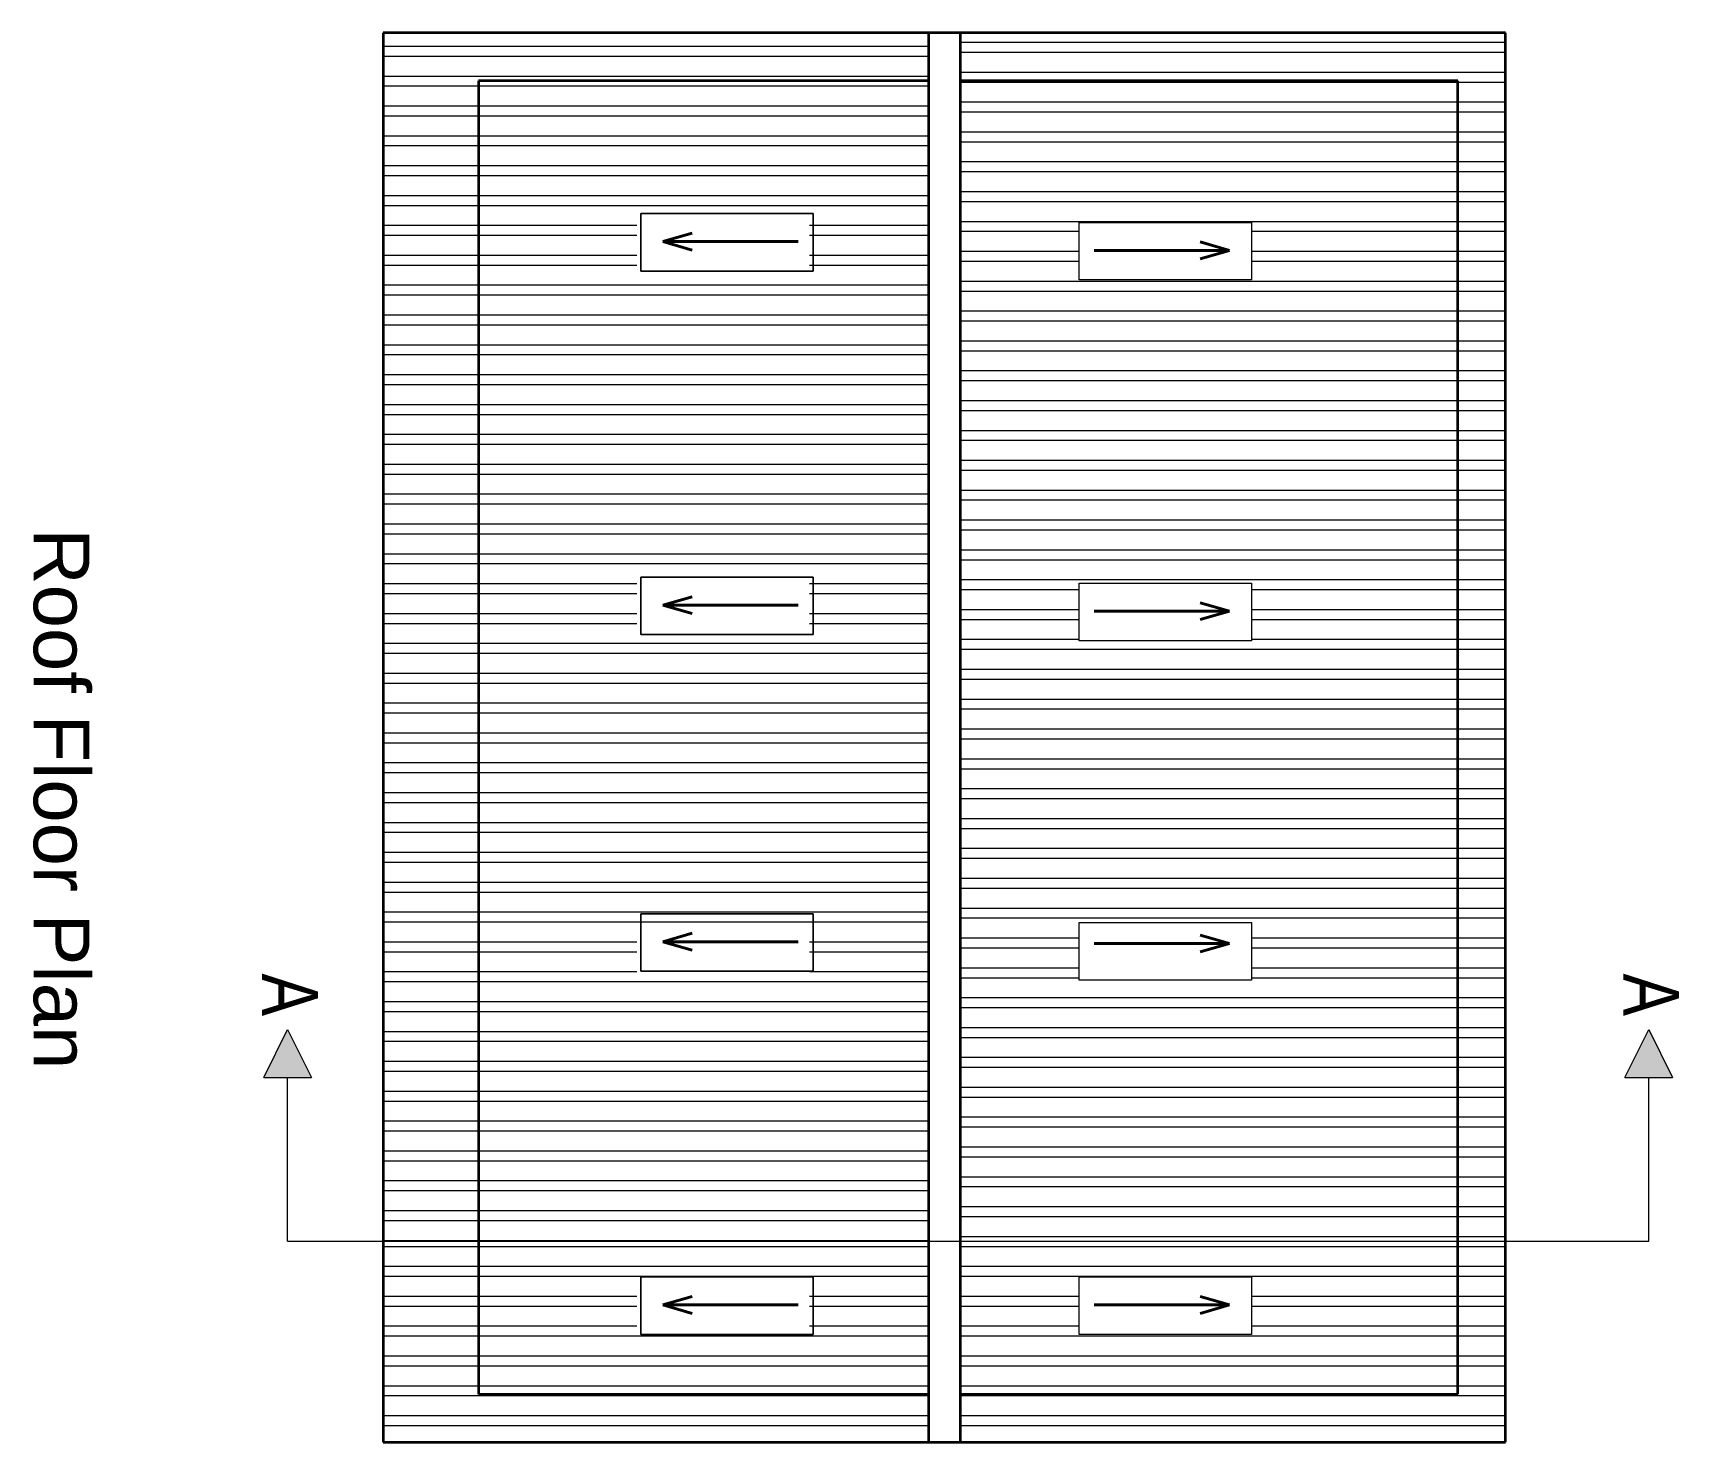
# Model space of a CAD drawing. Header units: inches. Extents: x 94889 to 364662, y -10661 to -3947.
# Drawn here: x 110274.5 to 110688.1, y -7492 to -7138 of the extents above; entities that cross this region are included whole.
import ezdxf

# ---------------------------------------------------------------- set-up
doc = ezdxf.new("R2010")
doc.units = ezdxf.units.IN
doc.header["$LTSCALE"] = 2
doc.header["$MEASUREMENT"] = 0
doc.layers.get('0').update_dxf_attribs({"linetype": 'CONTINUOUS'})
for name, color, linetype, lineweight in [('DIM_LINE', 173, 'CONTINUOUS', 20), ('door', 20, 'CONTINUOUS', 35), ('WALL - A', 1, 'CONTINUOUS', 40)]:
    doc.layers.add(name, color=color, linetype=linetype, lineweight=lineweight)
doc.styles.get("Standard").update_dxf_attribs({"font": 'ARIALN.TTF'})
pattern_1 = [(360, (118035.3065, 97319.6305), (1e-15, 7.5), []), (360, (118037.8065, 97317.1305), (1e-15, 7.5), [])]

msp = doc.modelspace()

# ---------------------------------------------------------------- hatches: boundary and pattern name
at = {"linetype": 'ByBlock', "lineweight": 5}
for points in [[(110338.52, -7388.41), (110332.52, -7400.41), (110344.52, -7400.41)], [(110680.52, -7388.41), (110674.52, -7400.41), (110686.52, -7400.41)]]:
    msp.add_hatch(color=7, dxfattribs=at).paths.add_polyline_path(points)
at = {"layer": 'DIM_LINE'}
h = msp.add_hatch(dxfattribs=at)
h.set_pattern_fill('ANSI32', color=256, scale=20, angle=-45)
h.set_pattern_definition([(360, (110595.196, -7336.355), (1e-15, 7.5), []), (360, (110597.696, -7338.855), (1e-15, 7.5), [])])
h.paths.add_polyline_path([(110362.52, -7441.58), (110362.52, -7138.03), (110499.52, -7138.03), (110499.52, -7441.58)])
h.paths.add_polyline_path([(110426.31, -7290.72), (110469.63, -7290.72), (110469.63, -7276.27), (110426.31, -7276.27)], flags=16)
h.paths.add_polyline_path([(110426.31, -7361.5), (110426.31, -7375.95), (110469.63, -7375.95), (110469.63, -7361.5)], flags=16)
h.paths.add_polyline_path([(110426.31, -7200.07), (110469.63, -7200.07), (110469.63, -7185.62), (110426.31, -7185.62)], flags=16)
h = msp.add_hatch(dxfattribs=at)
h.set_pattern_fill('ANSI32', color=256, scale=20, angle=-45)
h.set_pattern_definition(pattern_1)
h.paths.add_polyline_path([(110644.52, -7441.58), (110644.52, -7138.03), (110507.52, -7138.03), (110507.52, -7441.58)])
h.paths.add_polyline_path([(110580.74, -7276.27), (110580.74, -7290.72), (110537.41, -7290.72), (110537.41, -7276.27)], flags=16)
h.paths.add_polyline_path([(110580.74, -7200.07), (110537.41, -7200.07), (110537.41, -7185.62), (110580.74, -7185.62)], flags=16)
h.paths.add_polyline_path([(110580.74, -7361.5), (110580.74, -7375.95), (110537.41, -7375.95), (110537.41, -7361.5)], flags=16)
h = msp.add_hatch(dxfattribs=at)
h.set_pattern_fill('ANSI32', color=256, scale=20, angle=-45)
h.set_pattern_definition(pattern_1)
h.paths.add_polyline_path([(110362.52, -7492.03), (110362.52, -7441.58), (110386.52, -7441.58), (110386.52, -7480.03), (110499.52, -7480.03), (110499.52, -7492.03)])
h = msp.add_hatch(dxfattribs=at)
h.set_pattern_fill('ANSI32', color=256, scale=20, angle=-45)
h.set_pattern_definition(pattern_1)
h.paths.add_polyline_path([(110386.52, -7480.03), (110386.52, -7441.58), (110499.52, -7441.58), (110499.52, -7480.03)])
h.paths.add_polyline_path([(110426.31, -7465), (110469.63, -7465), (110469.63, -7450.55), (110426.31, -7450.55)], flags=16)
h = msp.add_hatch(dxfattribs=at)
h.set_pattern_fill('ANSI32', color=256, scale=20, angle=-45)
h.set_pattern_definition(pattern_1)
h.paths.add_polyline_path([(110632.52, -7480.03), (110632.52, -7441.58), (110507.52, -7441.58), (110507.52, -7480.03)])
h.paths.add_polyline_path([(110580.74, -7450.55), (110580.74, -7465), (110537.41, -7465), (110537.41, -7450.55)], flags=16)
h = msp.add_hatch(dxfattribs=at)
h.set_pattern_fill('ANSI32', color=256, scale=20, angle=-45)
h.set_pattern_definition(pattern_1)
h.paths.add_polyline_path([(110632.52, -7480.03), (110507.52, -7480.03), (110507.52, -7492.03), (110644.52, -7492.03), (110644.52, -7441.58), (110632.52, -7441.58)])

# ---------------------------------------------------------------- linework, layer by layer
at = {"color": 7, "linetype": 'ByBlock', "lineweight": 5}
for p, q in [((110332.52, -7400.41), (110338.52, -7388.41)), ((110338.52, -7388.41), (110344.52, -7400.41)), ((110674.52, -7400.41), (110680.52, -7388.41)), ((110680.52, -7388.41), (110686.52, -7400.41)), ((110332.52, -7400.41), (110344.52, -7400.41)), ((110338.52, -7441.58), (110338.52, -7400.41)), ((110674.52, -7400.41), (110686.52, -7400.41)), ((110680.52, -7441.58), (110680.52, -7400.41)), ((110338.52, -7441.58), (110680.52, -7441.58))]:
    msp.add_line(p, q, dxfattribs=at)
at = {"layer": 'DIM_LINE'}
for points in [[(110427.26, -7183.41), (110427.26, -7197.87), (110470.59, -7197.87), (110470.59, -7183.41)], [(110470.59, -7183.41), (110470.59, -7197.87), (110427.26, -7197.87), (110427.26, -7183.41)], [(110580.74, -7185.62), (110580.74, -7200.07), (110537.41, -7200.07), (110537.41, -7185.62)], [(110580.74, -7185.62), (110580.74, -7200.07), (110537.41, -7200.07), (110537.41, -7185.62)], [(110427.26, -7274.74), (110427.26, -7289.19), (110470.59, -7289.19), (110470.59, -7274.74)], [(110470.59, -7274.74), (110470.59, -7289.19), (110427.26, -7289.19), (110427.26, -7274.74)], [(110580.74, -7276.27), (110580.74, -7290.72), (110537.41, -7290.72), (110537.41, -7276.27)], [(110427.26, -7359.29), (110427.26, -7373.74), (110470.59, -7373.74), (110470.59, -7359.29)], [(110470.59, -7359.29), (110470.59, -7373.74), (110427.26, -7373.74), (110427.26, -7359.29)], [(110580.74, -7361.5), (110580.74, -7375.95), (110537.41, -7375.95), (110537.41, -7361.5)], [(110427.26, -7450.55), (110427.26, -7465), (110470.59, -7465), (110470.59, -7450.55)], [(110470.59, -7450.55), (110470.59, -7465), (110427.26, -7465), (110427.26, -7450.55)], [(110580.74, -7450.55), (110580.74, -7465), (110537.41, -7465), (110537.41, -7450.55)]]:
    msp.add_lwpolyline(points, close=True, dxfattribs=at)
at = {"layer": 'door', "ltscale": 0.5}
for p, q in [((110644.52, -7138.03), (110362.52, -7138.03)), ((110362.52, -7138.03), (110362.52, -7492.03)), ((110499.52, -7138.03), (110499.52, -7492.03)), ((110507.52, -7138.03), (110507.52, -7492.03)), ((110644.52, -7492.03), (110644.52, -7138.03)), ((110499.52, -7150.03), (110386.52, -7150.03)), ((110386.52, -7150.03), (110386.52, -7480.03)), ((110632.52, -7150.03), (110507.52, -7150.03)), ((110632.52, -7480.03), (110632.52, -7150.03)), ((110386.52, -7480.03), (110499.52, -7480.03)), ((110507.52, -7480.03), (110632.52, -7480.03)), ((110362.52, -7492.03), (110644.52, -7492.03))]:
    msp.add_line(p, q, dxfattribs=at)
at = {"layer": 'WALL - A'}
for p, q in [((110432.85, -7190.45), (110440.15, -7188.32)), ((110466.83, -7190.45), (110432.85, -7190.45)), ((110432.85, -7190.45), (110440.15, -7192.57)), ((110575.15, -7192.66), (110567.85, -7190.53)), ((110541.17, -7192.66), (110575.15, -7192.66)), ((110575.15, -7192.66), (110567.85, -7194.78)), ((110432.85, -7281.77), (110440.15, -7279.65)), ((110466.83, -7281.77), (110432.85, -7281.77)), ((110432.85, -7281.77), (110440.15, -7283.9)), ((110541.17, -7283.3), (110575.15, -7283.3)), ((110575.15, -7283.3), (110567.85, -7281.17)), ((110575.15, -7283.3), (110567.85, -7285.42)), ((110432.85, -7366.32), (110440.15, -7364.19)), ((110575.15, -7366.79), (110567.85, -7364.66)), ((110466.83, -7366.32), (110432.85, -7366.32)), ((110432.85, -7366.32), (110440.15, -7368.45)), ((110541.17, -7366.79), (110575.15, -7366.79)), ((110575.15, -7366.79), (110567.85, -7368.91)), ((110432.85, -7457.58), (110440.15, -7455.46)), ((110575.15, -7457.58), (110567.85, -7455.46)), ((110466.83, -7457.58), (110432.85, -7457.58)), ((110432.85, -7457.58), (110440.15, -7459.71)), ((110541.17, -7457.58), (110575.15, -7457.58)), ((110575.15, -7457.58), (110567.85, -7459.71))]:
    msp.add_line(p, q, dxfattribs=at)

# ---------------------------------------------------------------- texts
at = {"color": 7, "linetype": 'ByBlock', "lineweight": 5, "char_height": 14, "rotation": 270}
for s, insert, width, attachment_point in [('{\\fArial CE|b0|i0|c0|p34;Roof\\fArial CE|b0|i0|c238|p34; Floor Plan}', (110281.64, -7330.44), 235.547, 5), ('A', (110346.14, -7374.31), 26.5803, 1), ('A', (110688.14, -7374.31), 26.5803, 1)]:
    msp.add_mtext(s, dxfattribs=dict(at, insert=insert, width=width, attachment_point=attachment_point))

doc.saveas('drawing.dxf')
